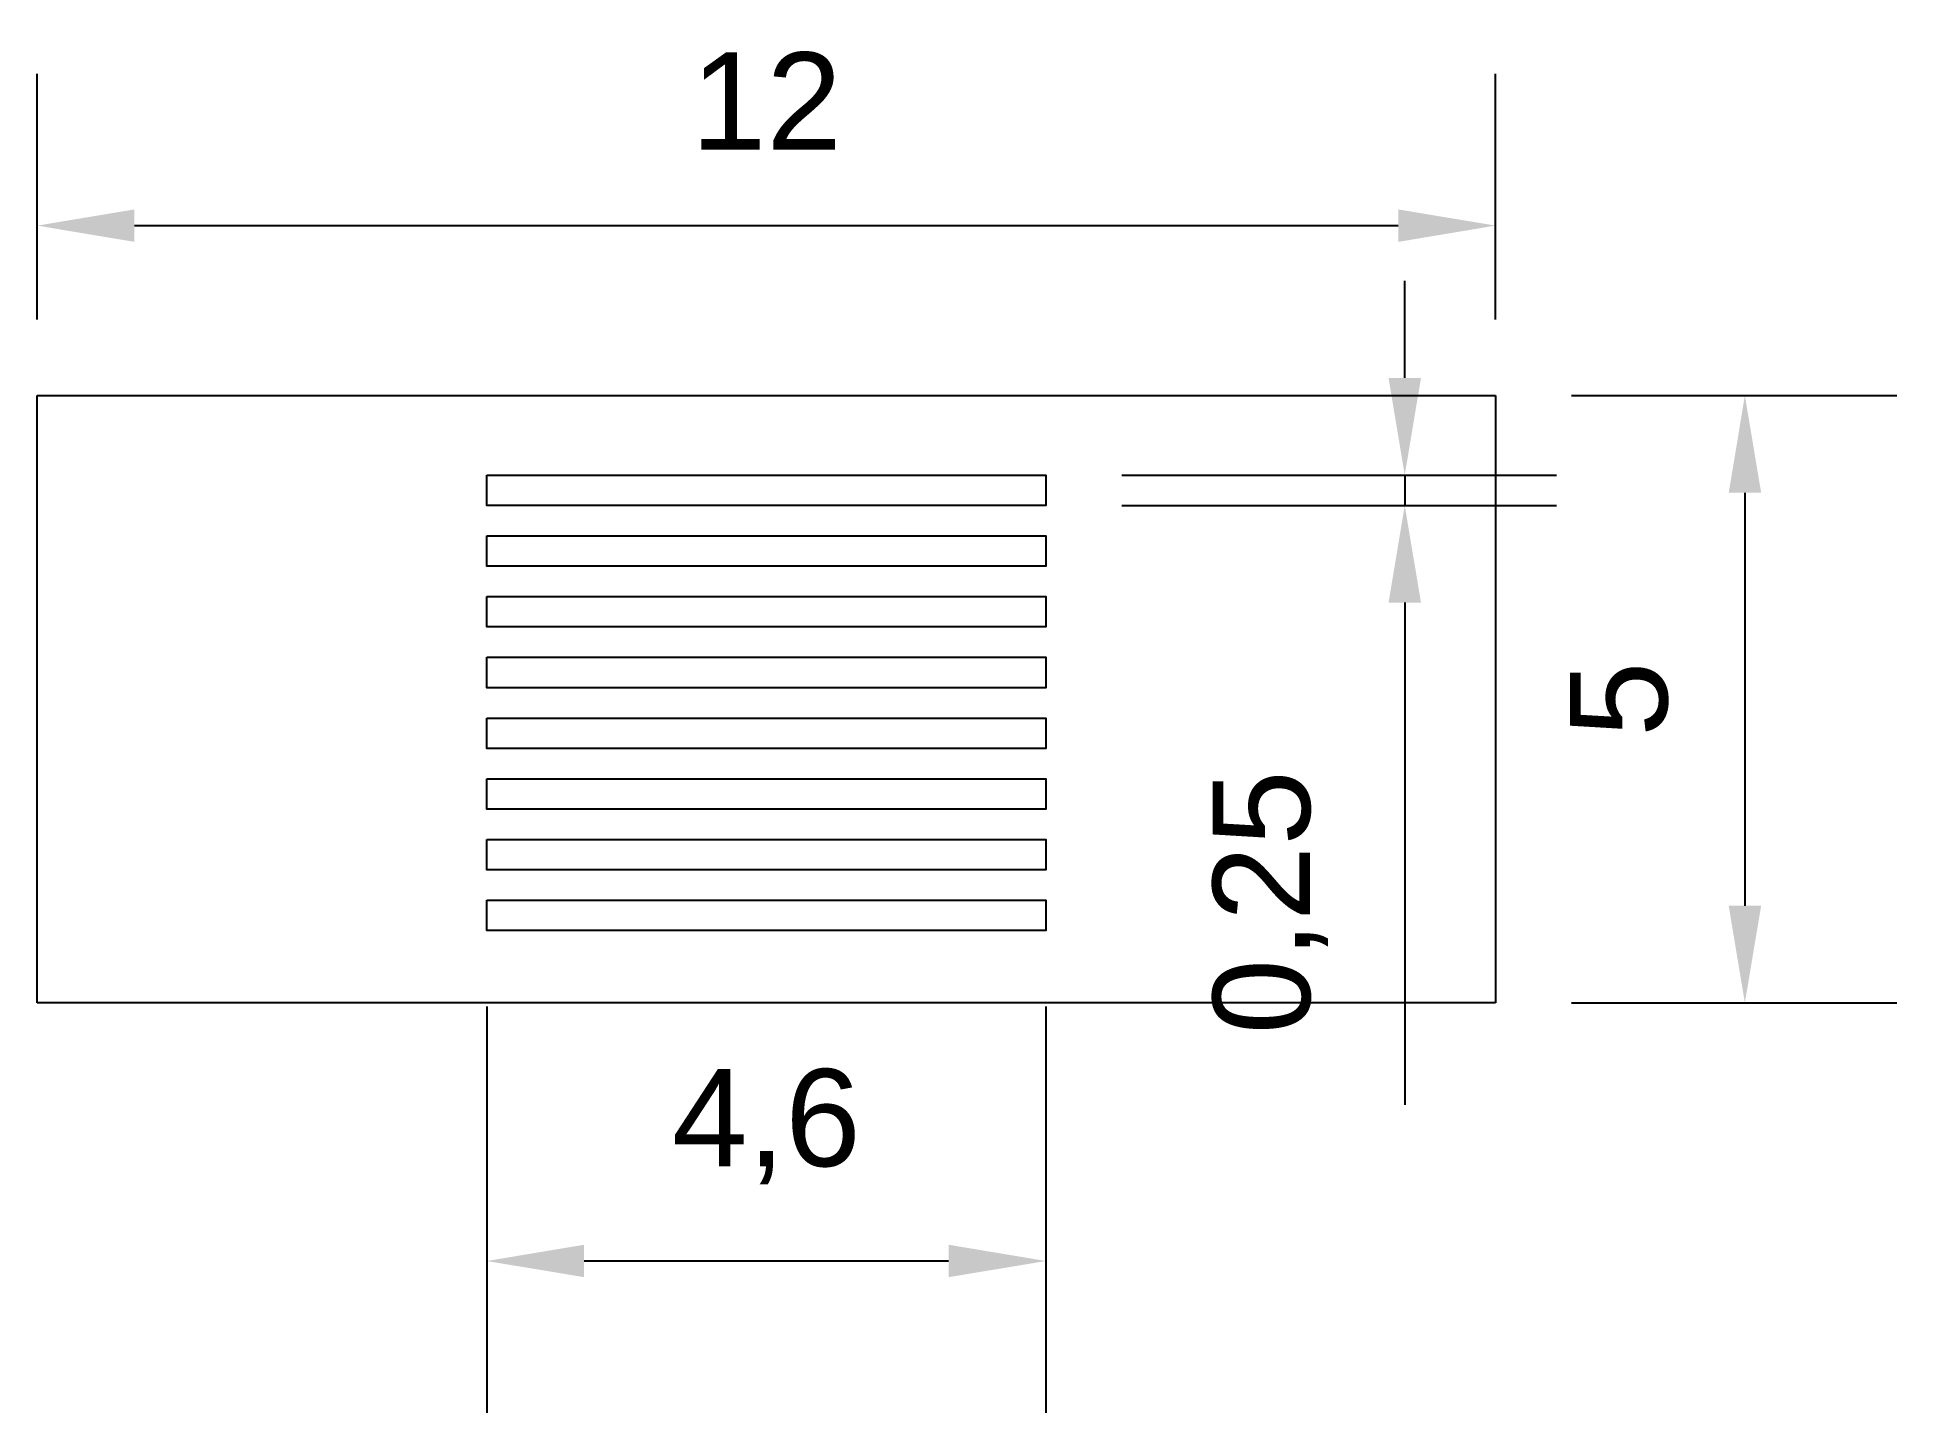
# Model space of a CAD drawing. Header units: centimetres. Extents: x 24.1 to 39.4, y 13.3 to 24.6.
import ezdxf

# ---------------------------------------------------------------- set-up
doc = ezdxf.new("R2010")
doc.units = ezdxf.units.CM
doc.layers.get('Defpoints').update_dxf_attribs({"color": 173})
doc.layers.add('Controller 2D', color=1, linetype='Continuous')
doc.layers.add('Cotare', color=131, linetype='Continuous')
doc.styles.get("Standard").update_dxf_attribs({"font": 'arial.ttf'})
doc.dimstyles.new('ISO-25', dxfattribs={"dimtxt": 0.8, "dimasz": 0.8, "dimexe": 1.25, "dimexo": 0.625, "dimtad": 1, "dimtxsty": 'Standard', "dimcen": 2.5, "dimadec": 0, "dimazin": 0, "dimtfac": 1, "dimtmove": 0, "dimatfit": 3, "dimfxl": 1, "dimarcsym": 0})

# ---------------------------------------------------------------- blocks, each defined once
blk = doc.blocks.new('*U1')
at = {"layer": 'Controller 2D'}
blk.add_lwpolyline([(1.265, -9.988), (1.265, -5.388), (1.515, -5.388), (1.515, -9.988)], close=True, dxfattribs=at)
blk = doc.blocks.new('*U2')
at = {"layer": 'Controller 2D', "color": 0, "linetype": 'ByBlock', "lineweight": -2, "transparency": 16777216, "rotation": 270}
for p in [(50.073, 60.904), (50.073, 60.404), (50.073, 59.904), (50.073, 59.404), (50.073, 58.904), (50.073, 58.404), (50.073, 57.904), (50.073, 57.404)]:
    blk.add_blockref('*U1', p, dxfattribs=at)
blk = doc.blocks.new('*D3')
at = {"layer": 'Cotare', "color": 0, "lineweight": -2, "transparency": 16777216}
for p, q in [((36.766, 21.69), (39.443, 21.69)), ((38.193, 20.89), (38.193, 17.49)), ((36.766, 16.69), (39.443, 16.69))]:
    blk.add_line(p, q, dxfattribs=at)
at = {"layer": 'Cotare', "color": 0, "transparency": 16777216}
for points in [[(38.06, 20.89), (38.327, 20.89), (38.193, 21.69)], [(38.06, 17.49), (38.327, 17.49), (38.193, 16.69)]]:
    blk.add_solid(points, dxfattribs=at)
at = {"layer": 'Defpoints', "color": 0, "transparency": 16777216}
for p in [(36.141, 21.69), (36.141, 16.69), (38.193, 16.69)]:
    blk.add_point(p, dxfattribs=at)
at = {"layer": 'Cotare', "color": 0, "transparency": 16777216, "insert": (37.161, 19.19), "char_height": 0.8, "attachment_point": 5, "rotation": 90}
blk.add_mtext('5', dxfattribs=at)
blk = doc.blocks.new('*D4')
at = {"layer": 'Cotare', "color": 0, "lineweight": -2, "transparency": 16777216}
for p, q in [((24.141, 22.315), (24.141, 24.339)), ((36.141, 22.315), (36.141, 24.339)), ((24.941, 23.089), (35.341, 23.089))]:
    blk.add_line(p, q, dxfattribs=at)
at = {"layer": 'Cotare', "color": 0, "transparency": 16777216}
for points in [[(24.941, 23.222), (24.941, 22.955), (24.141, 23.089)], [(35.341, 23.222), (35.341, 22.955), (36.141, 23.089)]]:
    blk.add_solid(points, dxfattribs=at)
at = {"layer": 'Defpoints', "color": 0, "transparency": 16777216}
for p in [(36.141, 23.089), (24.141, 21.69), (36.141, 21.69)]:
    blk.add_point(p, dxfattribs=at)
at = {"layer": 'Cotare', "color": 0, "transparency": 16777216, "insert": (30.141, 24.115), "char_height": 0.8, "attachment_point": 5}
blk.add_mtext('12', dxfattribs=at)
blk = doc.blocks.new('*D5')
at = {"layer": 'Cotare', "color": 0, "lineweight": -2, "transparency": 16777216}
for p, q in [((35.394, 21.835), (35.394, 22.635)), ((33.066, 21.035), (36.644, 21.035)), ((35.394, 21.035), (35.394, 20.785)), ((33.066, 20.785), (36.644, 20.785)), ((35.394, 19.985), (35.394, 15.851))]:
    blk.add_line(p, q, dxfattribs=at)
at = {"layer": 'Cotare', "color": 0, "transparency": 16777216}
for points in [[(35.261, 21.835), (35.528, 21.835), (35.394, 21.035)], [(35.261, 19.985), (35.528, 19.985), (35.394, 20.785)]]:
    blk.add_solid(points, dxfattribs=at)
at = {"layer": 'Defpoints', "color": 0, "transparency": 16777216}
for p in [(32.441, 21.035), (32.441, 20.785), (35.394, 20.785)]:
    blk.add_point(p, dxfattribs=at)
at = {"layer": 'Cotare', "color": 0, "transparency": 16777216, "insert": (34.289, 17.518), "char_height": 0.8, "attachment_point": 5, "rotation": 90}
blk.add_mtext('0,25', dxfattribs=at)
blk = doc.blocks.new('*D6')
at = {"layer": 'Cotare', "color": 0, "lineweight": -2, "transparency": 16777216}
for p, q in [((27.841, 16.66), (27.841, 13.315)), ((32.441, 16.66), (32.441, 13.315)), ((31.641, 14.565), (28.641, 14.565))]:
    blk.add_line(p, q, dxfattribs=at)
at = {"layer": 'Cotare', "color": 0, "transparency": 16777216}
for points in [[(28.641, 14.699), (28.641, 14.432), (27.841, 14.565)], [(31.641, 14.699), (31.641, 14.432), (32.441, 14.565)]]:
    blk.add_solid(points, dxfattribs=at)
at = {"layer": 'Defpoints', "color": 0, "transparency": 16777216}
for p in [(27.841, 17.285), (32.441, 17.285), (27.841, 14.565)]:
    blk.add_point(p, dxfattribs=at)
at = {"layer": 'Cotare', "color": 0, "transparency": 16777216, "insert": (30.141, 15.671), "char_height": 0.8, "attachment_point": 5}
blk.add_mtext('4,6', dxfattribs=at)

msp = doc.modelspace()

# ---------------------------------------------------------------- linework, layer by layer
at = {"layer": 'Controller 2D'}
for p, q in [((24.141, 21.69), (36.141, 21.69)), ((24.141, 16.69), (24.141, 21.69)), ((36.141, 21.69), (36.141, 16.69)), ((36.141, 16.69), (24.141, 16.69))]:
    msp.add_line(p, q, dxfattribs=at)

# ---------------------------------------------------------------- block references
msp.add_blockref('*U2', (-12.244, -38.604), dxfattribs=at)

# ---------------------------------------------------------------- dimensions: what is measured, and where the dimension line sits
at = {"layer": 'Cotare'}
for base, p1, p2, picture, middle in [((36.141, 23.089), (24.141, 21.69), (36.141, 21.69), '*D4', (30.141, 24.115)), ((27.841, 14.565), (32.441, 17.285), (27.841, 17.285), '*D6', (30.141, 15.671))]:
    dim = msp.add_linear_dim(base=base, p1=p1, p2=p2, dimstyle='ISO-25', dxfattribs=at)
    dim.commit()
    dim.dimension.update_dxf_attribs({"geometry": picture, "text_midpoint": middle})
for base, p1, p2, picture, middle in [((35.394, 20.785), (32.441, 21.035), (32.441, 20.785), '*D5', (34.289, 17.518)), ((38.193, 16.69), (36.141, 21.69), (36.141, 16.69), '*D3', (37.161, 19.19))]:
    dim = msp.add_linear_dim(base=base, p1=p1, p2=p2, angle=90, dimstyle='ISO-25', dxfattribs=at)
    dim.commit()
    dim.dimension.update_dxf_attribs({"geometry": picture, "text_midpoint": middle})

doc.saveas('drawing.dxf')
